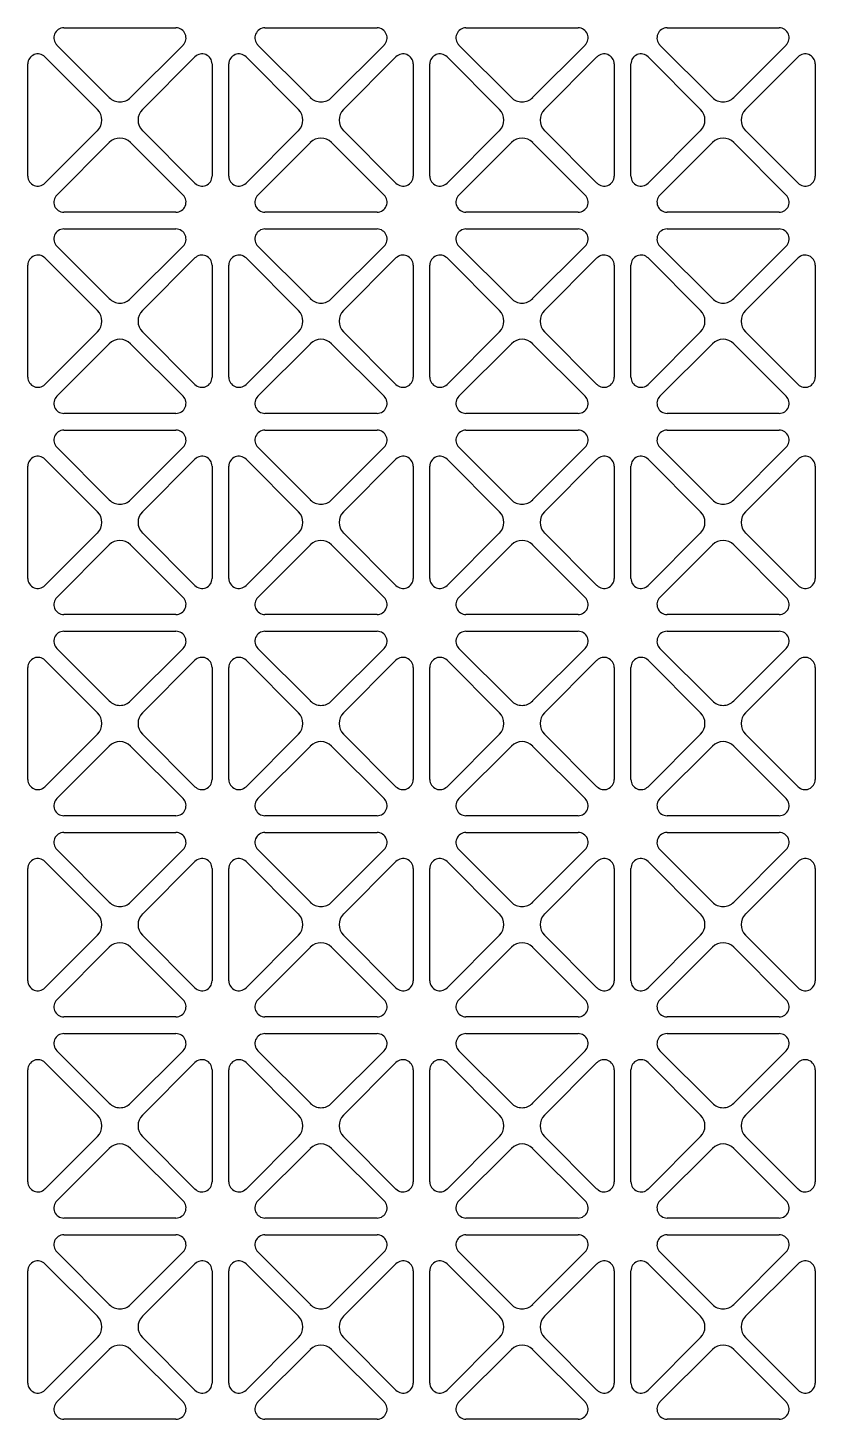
# Model space of a CAD drawing. Extents: x 59521 to 184406, y -1257 to 56672.
# Drawn here: x 68520.6 to 68614.6, y 15468.5 to 15634.5 of the extents above; entities that cross this region are included whole.
import ezdxf

# ---------------------------------------------------------------- set-up
doc = ezdxf.new("R2010")
doc.units = 0
doc.header["$MEASUREMENT"] = 0
doc.layers.get('0').update_dxf_attribs({"linetype": 'CONTINUOUS'})
doc.layers.add('WANGKONG_0', color=7, linetype='CONTINUOUS')

# ---------------------------------------------------------------- blocks, each defined once
blk = doc.blocks.new('ju77')
at = {"layer": 'WANGKONG_0', "color": 87, "linetype": 'Continuous'}
for p, q in [((-218.73, 155), (-205.35, 155)), ((-194.73, 155), (-181.35, 155)), ((-170.73, 155), (-157.35, 155)), ((-146.73, 155), (-133.35, 155)), ((-213.31, 146.69), (-219.58, 152.95)), ((-204.5, 152.95), (-210.77, 146.69)), ((-189.31, 146.69), (-195.58, 152.95)), ((-180.5, 152.95), (-186.77, 146.69)), ((-165.31, 146.69), (-171.58, 152.95)), ((-156.5, 152.95), (-162.77, 146.69)), ((-141.31, 146.69), (-147.58, 152.95)), ((-132.5, 152.95), (-138.77, 146.69)), ((-220.99, 151.54), (-214.73, 145.27)), ((-209.35, 145.27), (-203.09, 151.54)), ((-196.99, 151.54), (-190.73, 145.27)), ((-185.35, 145.27), (-179.09, 151.54)), ((-172.99, 151.54), (-166.73, 145.27)), ((-161.35, 145.27), (-155.09, 151.54)), ((-148.99, 151.54), (-142.73, 145.27)), ((-137.35, 145.27), (-131.09, 151.54)), ((-223.04, 137.31), (-223.04, 150.69)), ((-201.04, 150.69), (-201.04, 137.31)), ((-199.04, 137.31), (-199.04, 150.69)), ((-177.04, 150.69), (-177.04, 137.31)), ((-175.04, 137.31), (-175.04, 150.69)), ((-153.04, 150.69), (-153.04, 137.31)), ((-151.04, 137.31), (-151.04, 150.69)), ((-129.04, 150.69), (-129.04, 137.31)), ((-214.73, 142.73), (-220.99, 136.46)), ((-219.58, 135.05), (-213.31, 141.31)), ((-210.77, 141.31), (-204.5, 135.05)), ((-203.09, 136.46), (-209.35, 142.73)), ((-190.73, 142.73), (-196.99, 136.46)), ((-195.58, 135.05), (-189.31, 141.31)), ((-186.77, 141.31), (-180.5, 135.05)), ((-179.09, 136.46), (-185.35, 142.73)), ((-166.73, 142.73), (-172.99, 136.46)), ((-171.58, 135.05), (-165.31, 141.31)), ((-162.77, 141.31), (-156.5, 135.05)), ((-155.09, 136.46), (-161.35, 142.73)), ((-142.73, 142.73), (-148.99, 136.46)), ((-147.58, 135.05), (-141.31, 141.31)), ((-138.77, 141.31), (-132.5, 135.05)), ((-131.09, 136.46), (-137.35, 142.73)), ((-205.35, 133), (-218.73, 133)), ((-181.35, 133), (-194.73, 133)), ((-157.35, 133), (-170.73, 133)), ((-133.35, 133), (-146.73, 133)), ((-218.73, 131), (-205.35, 131)), ((-194.73, 131), (-181.35, 131)), ((-170.73, 131), (-157.35, 131)), ((-146.73, 131), (-133.35, 131)), ((-213.31, 122.69), (-219.58, 128.95)), ((-204.5, 128.95), (-210.77, 122.69)), ((-189.31, 122.69), (-195.58, 128.95)), ((-180.5, 128.95), (-186.77, 122.69)), ((-165.31, 122.69), (-171.58, 128.95)), ((-156.5, 128.95), (-162.77, 122.69)), ((-141.31, 122.69), (-147.58, 128.95)), ((-132.5, 128.95), (-138.77, 122.69)), ((-223.04, 113.31), (-223.04, 126.69)), ((-220.99, 127.54), (-214.73, 121.27)), ((-209.35, 121.27), (-203.09, 127.54)), ((-201.04, 126.69), (-201.04, 113.31)), ((-199.04, 113.31), (-199.04, 126.69)), ((-196.99, 127.54), (-190.73, 121.27)), ((-185.35, 121.27), (-179.09, 127.54)), ((-177.04, 126.69), (-177.04, 113.31)), ((-175.04, 113.31), (-175.04, 126.69)), ((-172.99, 127.54), (-166.73, 121.27)), ((-161.35, 121.27), (-155.09, 127.54)), ((-153.04, 126.69), (-153.04, 113.31)), ((-151.04, 113.31), (-151.04, 126.69)), ((-148.99, 127.54), (-142.73, 121.27)), ((-137.35, 121.27), (-131.09, 127.54)), ((-129.04, 126.69), (-129.04, 113.31)), ((-214.73, 118.73), (-220.99, 112.46)), ((-203.09, 112.46), (-209.35, 118.73)), ((-190.73, 118.73), (-196.99, 112.46)), ((-179.09, 112.46), (-185.35, 118.73)), ((-166.73, 118.73), (-172.99, 112.46)), ((-155.09, 112.46), (-161.35, 118.73)), ((-142.73, 118.73), (-148.99, 112.46)), ((-131.09, 112.46), (-137.35, 118.73)), ((-219.58, 111.05), (-213.31, 117.31)), ((-210.77, 117.31), (-204.5, 111.05)), ((-195.58, 111.05), (-189.31, 117.31)), ((-186.77, 117.31), (-180.5, 111.05)), ((-171.58, 111.05), (-165.31, 117.31)), ((-162.77, 117.31), (-156.5, 111.05)), ((-147.58, 111.05), (-141.31, 117.31)), ((-138.77, 117.31), (-132.5, 111.05)), ((-205.35, 109), (-218.73, 109)), ((-181.35, 109), (-194.73, 109)), ((-157.35, 109), (-170.73, 109)), ((-133.35, 109), (-146.73, 109)), ((-218.73, 107), (-205.35, 107)), ((-194.73, 107), (-181.35, 107)), ((-170.73, 107), (-157.35, 107)), ((-146.73, 107), (-133.35, 107)), ((-213.31, 98.69), (-219.58, 104.95)), ((-204.5, 104.95), (-210.77, 98.69)), ((-189.31, 98.69), (-195.58, 104.95)), ((-180.5, 104.95), (-186.77, 98.69)), ((-165.31, 98.69), (-171.58, 104.95)), ((-156.5, 104.95), (-162.77, 98.69)), ((-141.31, 98.69), (-147.58, 104.95)), ((-132.5, 104.95), (-138.77, 98.69)), ((-220.99, 103.54), (-214.73, 97.27)), ((-209.35, 97.27), (-203.09, 103.54)), ((-196.99, 103.54), (-190.73, 97.27)), ((-185.35, 97.27), (-179.09, 103.54)), ((-172.99, 103.54), (-166.73, 97.27)), ((-161.35, 97.27), (-155.09, 103.54)), ((-148.99, 103.54), (-142.73, 97.27)), ((-137.35, 97.27), (-131.09, 103.54)), ((-223.04, 89.31), (-223.04, 102.69)), ((-201.04, 102.69), (-201.04, 89.31)), ((-199.04, 89.31), (-199.04, 102.69)), ((-177.04, 102.69), (-177.04, 89.31)), ((-175.04, 89.31), (-175.04, 102.69)), ((-153.04, 102.69), (-153.04, 89.31)), ((-151.04, 89.31), (-151.04, 102.69)), ((-129.04, 102.69), (-129.04, 89.31)), ((-214.73, 94.73), (-220.99, 88.46)), ((-203.09, 88.46), (-209.35, 94.73)), ((-190.73, 94.73), (-196.99, 88.46)), ((-179.09, 88.46), (-185.35, 94.73)), ((-166.73, 94.73), (-172.99, 88.46)), ((-155.09, 88.46), (-161.35, 94.73)), ((-142.73, 94.73), (-148.99, 88.46)), ((-131.09, 88.46), (-137.35, 94.73)), ((-219.58, 87.05), (-213.31, 93.31)), ((-210.77, 93.31), (-204.5, 87.05)), ((-195.58, 87.05), (-189.31, 93.31)), ((-186.77, 93.31), (-180.5, 87.05)), ((-171.58, 87.05), (-165.31, 93.31)), ((-162.77, 93.31), (-156.5, 87.05)), ((-147.58, 87.05), (-141.31, 93.31)), ((-138.77, 93.31), (-132.5, 87.05)), ((-205.35, 85), (-218.73, 85)), ((-181.35, 85), (-194.73, 85)), ((-157.35, 85), (-170.73, 85)), ((-133.35, 85), (-146.73, 85)), ((-218.73, 83), (-205.35, 83)), ((-194.73, 83), (-181.35, 83)), ((-170.73, 83), (-157.35, 83)), ((-146.73, 83), (-133.35, 83)), ((-213.31, 74.69), (-219.58, 80.95)), ((-204.5, 80.95), (-210.77, 74.69)), ((-189.31, 74.69), (-195.58, 80.95)), ((-180.5, 80.95), (-186.77, 74.69)), ((-165.31, 74.69), (-171.58, 80.95)), ((-156.5, 80.95), (-162.77, 74.69)), ((-141.31, 74.69), (-147.58, 80.95)), ((-132.5, 80.95), (-138.77, 74.69)), ((-223.04, 65.31), (-223.04, 78.69)), ((-220.99, 79.54), (-214.73, 73.27)), ((-209.35, 73.27), (-203.09, 79.54)), ((-201.04, 78.69), (-201.04, 65.31)), ((-199.04, 65.31), (-199.04, 78.69)), ((-196.99, 79.54), (-190.73, 73.27)), ((-185.35, 73.27), (-179.09, 79.54)), ((-177.04, 78.69), (-177.04, 65.31)), ((-175.04, 65.31), (-175.04, 78.69)), ((-172.99, 79.54), (-166.73, 73.27)), ((-161.35, 73.27), (-155.09, 79.54)), ((-153.04, 78.69), (-153.04, 65.31)), ((-151.04, 65.31), (-151.04, 78.69)), ((-148.99, 79.54), (-142.73, 73.27)), ((-137.35, 73.27), (-131.09, 79.54)), ((-129.04, 78.69), (-129.04, 65.31)), ((-214.73, 70.73), (-220.99, 64.46)), ((-203.09, 64.46), (-209.35, 70.73)), ((-190.73, 70.73), (-196.99, 64.46)), ((-179.09, 64.46), (-185.35, 70.73)), ((-166.73, 70.73), (-172.99, 64.46)), ((-155.09, 64.46), (-161.35, 70.73)), ((-142.73, 70.73), (-148.99, 64.46)), ((-131.09, 64.46), (-137.35, 70.73)), ((-219.58, 63.05), (-213.31, 69.31)), ((-210.77, 69.31), (-204.5, 63.05)), ((-195.58, 63.05), (-189.31, 69.31)), ((-186.77, 69.31), (-180.5, 63.05)), ((-171.58, 63.05), (-165.31, 69.31)), ((-162.77, 69.31), (-156.5, 63.05)), ((-147.58, 63.05), (-141.31, 69.31)), ((-138.77, 69.31), (-132.5, 63.05)), ((-205.35, 61), (-218.73, 61)), ((-181.35, 61), (-194.73, 61)), ((-157.35, 61), (-170.73, 61)), ((-133.35, 61), (-146.73, 61)), ((-218.73, 59), (-205.35, 59)), ((-194.73, 59), (-181.35, 59)), ((-170.73, 59), (-157.35, 59)), ((-146.73, 59), (-133.35, 59)), ((-213.31, 50.69), (-219.58, 56.95)), ((-204.5, 56.95), (-210.77, 50.69)), ((-189.31, 50.69), (-195.58, 56.95)), ((-180.5, 56.95), (-186.77, 50.69)), ((-165.31, 50.69), (-171.58, 56.95)), ((-156.5, 56.95), (-162.77, 50.69)), ((-141.31, 50.69), (-147.58, 56.95)), ((-132.5, 56.95), (-138.77, 50.69)), ((-220.99, 55.54), (-214.73, 49.27)), ((-209.35, 49.27), (-203.09, 55.54)), ((-196.99, 55.54), (-190.73, 49.27)), ((-185.35, 49.27), (-179.09, 55.54)), ((-172.99, 55.54), (-166.73, 49.27)), ((-161.35, 49.27), (-155.09, 55.54)), ((-148.99, 55.54), (-142.73, 49.27)), ((-137.35, 49.27), (-131.09, 55.54)), ((-223.04, 41.31), (-223.04, 54.69)), ((-201.04, 54.69), (-201.04, 41.31)), ((-199.04, 41.31), (-199.04, 54.69)), ((-177.04, 54.69), (-177.04, 41.31)), ((-175.04, 41.31), (-175.04, 54.69)), ((-153.04, 54.69), (-153.04, 41.31)), ((-151.04, 41.31), (-151.04, 54.69)), ((-129.04, 54.69), (-129.04, 41.31)), ((-214.73, 46.73), (-220.99, 40.46)), ((-203.09, 40.46), (-209.35, 46.73)), ((-190.73, 46.73), (-196.99, 40.46)), ((-179.09, 40.46), (-185.35, 46.73)), ((-166.73, 46.73), (-172.99, 40.46)), ((-155.09, 40.46), (-161.35, 46.73)), ((-142.73, 46.73), (-148.99, 40.46)), ((-131.09, 40.46), (-137.35, 46.73)), ((-219.58, 39.05), (-213.31, 45.31)), ((-210.77, 45.31), (-204.5, 39.05)), ((-195.58, 39.05), (-189.31, 45.31)), ((-186.77, 45.31), (-180.5, 39.05)), ((-171.58, 39.05), (-165.31, 45.31)), ((-162.77, 45.31), (-156.5, 39.05)), ((-147.58, 39.05), (-141.31, 45.31)), ((-138.77, 45.31), (-132.5, 39.05)), ((-205.35, 37), (-218.73, 37)), ((-181.35, 37), (-194.73, 37)), ((-157.35, 37), (-170.73, 37)), ((-133.35, 37), (-146.73, 37)), ((-218.73, 35), (-205.35, 35)), ((-194.73, 35), (-181.35, 35)), ((-170.73, 35), (-157.35, 35)), ((-146.73, 35), (-133.35, 35)), ((-213.31, 26.69), (-219.58, 32.95)), ((-204.5, 32.95), (-210.77, 26.69)), ((-189.31, 26.69), (-195.58, 32.95)), ((-180.5, 32.95), (-186.77, 26.69)), ((-165.31, 26.69), (-171.58, 32.95)), ((-156.5, 32.95), (-162.77, 26.69)), ((-141.31, 26.69), (-147.58, 32.95)), ((-132.5, 32.95), (-138.77, 26.69)), ((-223.04, 17.31), (-223.04, 30.69)), ((-220.99, 31.54), (-214.73, 25.27)), ((-209.35, 25.27), (-203.09, 31.54)), ((-201.04, 30.69), (-201.04, 17.31)), ((-199.04, 17.31), (-199.04, 30.69)), ((-196.99, 31.54), (-190.73, 25.27)), ((-185.35, 25.27), (-179.09, 31.54)), ((-177.04, 30.69), (-177.04, 17.31)), ((-175.04, 17.31), (-175.04, 30.69)), ((-172.99, 31.54), (-166.73, 25.27)), ((-161.35, 25.27), (-155.09, 31.54)), ((-153.04, 30.69), (-153.04, 17.31)), ((-151.04, 17.31), (-151.04, 30.69)), ((-148.99, 31.54), (-142.73, 25.27)), ((-137.35, 25.27), (-131.09, 31.54)), ((-129.04, 30.69), (-129.04, 17.31)), ((-214.73, 22.73), (-220.99, 16.46)), ((-203.09, 16.46), (-209.35, 22.73)), ((-190.73, 22.73), (-196.99, 16.46)), ((-179.09, 16.46), (-185.35, 22.73)), ((-166.73, 22.73), (-172.99, 16.46)), ((-155.09, 16.46), (-161.35, 22.73)), ((-142.73, 22.73), (-148.99, 16.46)), ((-131.09, 16.46), (-137.35, 22.73)), ((-219.58, 15.05), (-213.31, 21.31)), ((-210.77, 21.31), (-204.5, 15.05)), ((-195.58, 15.05), (-189.31, 21.31)), ((-186.77, 21.31), (-180.5, 15.05)), ((-171.58, 15.05), (-165.31, 21.31)), ((-162.77, 21.31), (-156.5, 15.05)), ((-147.58, 15.05), (-141.31, 21.31)), ((-138.77, 21.31), (-132.5, 15.05)), ((-205.35, 13), (-218.73, 13)), ((-181.35, 13), (-194.73, 13)), ((-157.35, 13), (-170.73, 13)), ((-133.35, 13), (-146.73, 13)), ((-218.73, 11), (-205.35, 11)), ((-194.73, 11), (-181.35, 11)), ((-170.73, 11), (-157.35, 11)), ((-146.73, 11), (-133.35, 11)), ((-213.31, 2.69), (-219.58, 8.95)), ((-204.5, 8.95), (-210.77, 2.69)), ((-189.31, 2.69), (-195.58, 8.95)), ((-180.5, 8.95), (-186.77, 2.69)), ((-165.31, 2.69), (-171.58, 8.95)), ((-156.5, 8.95), (-162.77, 2.69)), ((-141.31, 2.69), (-147.58, 8.95)), ((-132.5, 8.95), (-138.77, 2.69)), ((-223.04, -6.69), (-223.04, 6.69)), ((-220.99, 7.54), (-214.73, 1.27)), ((-209.35, 1.27), (-203.09, 7.54)), ((-201.04, 6.69), (-201.04, -6.69)), ((-199.04, -6.69), (-199.04, 6.69)), ((-196.99, 7.54), (-190.73, 1.27)), ((-185.35, 1.27), (-179.09, 7.54)), ((-177.04, 6.69), (-177.04, -6.69)), ((-175.04, -6.69), (-175.04, 6.69)), ((-172.99, 7.54), (-166.73, 1.27)), ((-161.35, 1.27), (-155.09, 7.54)), ((-153.04, 6.69), (-153.04, -6.69)), ((-151.04, -6.69), (-151.04, 6.69)), ((-148.99, 7.54), (-142.73, 1.27)), ((-137.35, 1.27), (-131.09, 7.54)), ((-129.04, 6.69), (-129.04, -6.69)), ((-214.73, -1.27), (-220.99, -7.54)), ((-203.09, -7.54), (-209.35, -1.27)), ((-190.73, -1.27), (-196.99, -7.54)), ((-179.09, -7.54), (-185.35, -1.27)), ((-166.73, -1.27), (-172.99, -7.54)), ((-155.09, -7.54), (-161.35, -1.27)), ((-142.73, -1.27), (-148.99, -7.54)), ((-131.09, -7.54), (-137.35, -1.27)), ((-219.58, -8.95), (-213.31, -2.69)), ((-210.77, -2.69), (-204.5, -8.95)), ((-195.58, -8.95), (-189.31, -2.69)), ((-186.77, -2.69), (-180.5, -8.95)), ((-171.58, -8.95), (-165.31, -2.69)), ((-162.77, -2.69), (-156.5, -8.95)), ((-147.58, -8.95), (-141.31, -2.69)), ((-138.77, -2.69), (-132.5, -8.95)), ((-205.35, -11), (-218.73, -11)), ((-181.35, -11), (-194.73, -11)), ((-157.35, -11), (-170.73, -11)), ((-133.35, -11), (-146.73, -11))]:
    blk.add_line(p, q, dxfattribs=at)
for centre, radius, start, end in [((-218.73, 153.8), 1.2, 90, 225), ((-205.35, 153.8), 1.2, 315, 90), ((-194.73, 153.8), 1.2, 90, 225), ((-181.35, 153.8), 1.2, 315, 90), ((-170.73, 153.8), 1.2, 90, 225), ((-157.35, 153.8), 1.2, 315, 90), ((-146.73, 153.8), 1.2, 90, 225), ((-133.35, 153.8), 1.2, 315, 90), ((-221.84, 150.69), 1.2, 45, 180), ((-202.24, 150.69), 1.2, 0, 135), ((-197.84, 150.69), 1.2, 45, 180), ((-178.24, 150.69), 1.2, 0, 135), ((-173.84, 150.69), 1.2, 45, 180), ((-154.24, 150.69), 1.2, 0, 135), ((-149.84, 150.69), 1.2, 45, 180), ((-130.24, 150.69), 1.2, 0, 135), ((-212.04, 147.96), 1.8, 225, 315), ((-188.04, 147.96), 1.8, 225, 315), ((-164.04, 147.96), 1.8, 225, 315), ((-140.04, 147.96), 1.8, 225, 315), ((-216, 144), 1.8, 315, 45), ((-208.08, 144), 1.8, 135, 225), ((-192, 144), 1.8, 315, 45), ((-184.08, 144), 1.8, 135, 225), ((-168, 144), 1.8, 315, 45), ((-160.08, 144), 1.8, 135, 225), ((-144, 144), 1.8, 315, 45), ((-136.08, 144), 1.8, 135, 225), ((-212.04, 140.04), 1.8, 45, 135), ((-188.04, 140.04), 1.8, 45, 135), ((-164.04, 140.04), 1.8, 45, 135), ((-140.04, 140.04), 1.8, 45, 135), ((-221.84, 137.31), 1.2, 180, 315), ((-202.24, 137.31), 1.2, 225, 0), ((-197.84, 137.31), 1.2, 180, 315), ((-178.24, 137.31), 1.2, 225, 0), ((-173.84, 137.31), 1.2, 180, 315), ((-154.24, 137.31), 1.2, 225, 0), ((-149.84, 137.31), 1.2, 180, 315), ((-130.24, 137.31), 1.2, 225, 0), ((-218.73, 134.2), 1.2, 135, 270), ((-205.35, 134.2), 1.2, 270, 45), ((-194.73, 134.2), 1.2, 135, 270), ((-181.35, 134.2), 1.2, 270, 45), ((-170.73, 134.2), 1.2, 135, 270), ((-157.35, 134.2), 1.2, 270, 45), ((-146.73, 134.2), 1.2, 135, 270), ((-133.35, 134.2), 1.2, 270, 45), ((-218.73, 129.8), 1.2, 90, 225), ((-205.35, 129.8), 1.2, 315, 90), ((-194.73, 129.8), 1.2, 90, 225), ((-181.35, 129.8), 1.2, 315, 90), ((-170.73, 129.8), 1.2, 90, 225), ((-157.35, 129.8), 1.2, 315, 90), ((-146.73, 129.8), 1.2, 90, 225), ((-133.35, 129.8), 1.2, 315, 90), ((-221.84, 126.69), 1.2, 45, 180), ((-202.24, 126.69), 1.2, 0, 135), ((-197.84, 126.69), 1.2, 45, 180), ((-178.24, 126.69), 1.2, 0, 135), ((-173.84, 126.69), 1.2, 45, 180), ((-154.24, 126.69), 1.2, 0, 135), ((-149.84, 126.69), 1.2, 45, 180), ((-130.24, 126.69), 1.2, 0, 135), ((-216, 120), 1.8, 315, 45), ((-212.04, 123.96), 1.8, 225, 315), ((-208.08, 120), 1.8, 135, 225), ((-192, 120), 1.8, 315, 45), ((-188.04, 123.96), 1.8, 225, 315), ((-184.08, 120), 1.8, 135, 225), ((-168, 120), 1.8, 315, 45), ((-164.04, 123.96), 1.8, 225, 315), ((-160.08, 120), 1.8, 135, 225), ((-144, 120), 1.8, 315, 45), ((-140.04, 123.96), 1.8, 225, 315), ((-136.08, 120), 1.8, 135, 225), ((-212.04, 116.04), 1.8, 45, 135), ((-188.04, 116.04), 1.8, 45, 135), ((-164.04, 116.04), 1.8, 45, 135), ((-140.04, 116.04), 1.8, 45, 135), ((-221.84, 113.31), 1.2, 180, 315), ((-202.24, 113.31), 1.2, 225, 0), ((-197.84, 113.31), 1.2, 180, 315), ((-178.24, 113.31), 1.2, 225, 0), ((-173.84, 113.31), 1.2, 180, 315), ((-154.24, 113.31), 1.2, 225, 0), ((-149.84, 113.31), 1.2, 180, 315), ((-130.24, 113.31), 1.2, 225, 0), ((-218.73, 110.2), 1.2, 135, 270), ((-205.35, 110.2), 1.2, 270, 45), ((-194.73, 110.2), 1.2, 135, 270), ((-181.35, 110.2), 1.2, 270, 45), ((-170.73, 110.2), 1.2, 135, 270), ((-157.35, 110.2), 1.2, 270, 45), ((-146.73, 110.2), 1.2, 135, 270), ((-133.35, 110.2), 1.2, 270, 45), ((-218.73, 105.8), 1.2, 90, 225), ((-205.35, 105.8), 1.2, 315, 90), ((-194.73, 105.8), 1.2, 90, 225), ((-181.35, 105.8), 1.2, 315, 90), ((-170.73, 105.8), 1.2, 90, 225), ((-157.35, 105.8), 1.2, 315, 90), ((-146.73, 105.8), 1.2, 90, 225), ((-133.35, 105.8), 1.2, 315, 90), ((-221.84, 102.69), 1.2, 45, 180), ((-202.24, 102.69), 1.2, 0, 135), ((-197.84, 102.69), 1.2, 45, 180), ((-178.24, 102.69), 1.2, 0, 135), ((-173.84, 102.69), 1.2, 45, 180), ((-154.24, 102.69), 1.2, 0, 135), ((-149.84, 102.69), 1.2, 45, 180), ((-130.24, 102.69), 1.2, 0, 135), ((-212.04, 99.96), 1.8, 225, 315), ((-188.04, 99.96), 1.8, 225, 315), ((-164.04, 99.96), 1.8, 225, 315), ((-140.04, 99.96), 1.8, 225, 315), ((-216, 96), 1.8, 315, 45), ((-208.08, 96), 1.8, 135, 225), ((-192, 96), 1.8, 315, 45), ((-184.08, 96), 1.8, 135, 225), ((-168, 96), 1.8, 315, 45), ((-160.08, 96), 1.8, 135, 225), ((-144, 96), 1.8, 315, 45), ((-136.08, 96), 1.8, 135, 225), ((-212.04, 92.04), 1.8, 45, 135), ((-188.04, 92.04), 1.8, 45, 135), ((-164.04, 92.04), 1.8, 45, 135), ((-140.04, 92.04), 1.8, 45, 135), ((-221.84, 89.31), 1.2, 180, 315), ((-202.24, 89.31), 1.2, 225, 0), ((-197.84, 89.31), 1.2, 180, 315), ((-178.24, 89.31), 1.2, 225, 0), ((-173.84, 89.31), 1.2, 180, 315), ((-154.24, 89.31), 1.2, 225, 0), ((-149.84, 89.31), 1.2, 180, 315), ((-130.24, 89.31), 1.2, 225, 0), ((-218.73, 86.2), 1.2, 135, 270), ((-205.35, 86.2), 1.2, 270, 45), ((-194.73, 86.2), 1.2, 135, 270), ((-181.35, 86.2), 1.2, 270, 45), ((-170.73, 86.2), 1.2, 135, 270), ((-157.35, 86.2), 1.2, 270, 45), ((-146.73, 86.2), 1.2, 135, 270), ((-133.35, 86.2), 1.2, 270, 45), ((-218.73, 81.8), 1.2, 90, 225), ((-205.35, 81.8), 1.2, 315, 90), ((-194.73, 81.8), 1.2, 90, 225), ((-181.35, 81.8), 1.2, 315, 90), ((-170.73, 81.8), 1.2, 90, 225), ((-157.35, 81.8), 1.2, 315, 90), ((-146.73, 81.8), 1.2, 90, 225), ((-133.35, 81.8), 1.2, 315, 90), ((-221.84, 78.69), 1.2, 45, 180), ((-202.24, 78.69), 1.2, 0, 135), ((-197.84, 78.69), 1.2, 45, 180), ((-178.24, 78.69), 1.2, 0, 135), ((-173.84, 78.69), 1.2, 45, 180), ((-154.24, 78.69), 1.2, 0, 135), ((-149.84, 78.69), 1.2, 45, 180), ((-130.24, 78.69), 1.2, 0, 135), ((-216, 72), 1.8, 315, 45), ((-212.04, 75.96), 1.8, 225, 315), ((-208.08, 72), 1.8, 135, 225), ((-192, 72), 1.8, 315, 45), ((-188.04, 75.96), 1.8, 225, 315), ((-184.08, 72), 1.8, 135, 225), ((-168, 72), 1.8, 315, 45), ((-164.04, 75.96), 1.8, 225, 315), ((-160.08, 72), 1.8, 135, 225), ((-144, 72), 1.8, 315, 45), ((-140.04, 75.96), 1.8, 225, 315), ((-136.08, 72), 1.8, 135, 225), ((-212.04, 68.04), 1.8, 45, 135), ((-188.04, 68.04), 1.8, 45, 135), ((-164.04, 68.04), 1.8, 45, 135), ((-140.04, 68.04), 1.8, 45, 135), ((-221.84, 65.31), 1.2, 180, 315), ((-202.24, 65.31), 1.2, 225, 0), ((-197.84, 65.31), 1.2, 180, 315), ((-178.24, 65.31), 1.2, 225, 0), ((-173.84, 65.31), 1.2, 180, 315), ((-154.24, 65.31), 1.2, 225, 0), ((-149.84, 65.31), 1.2, 180, 315), ((-130.24, 65.31), 1.2, 225, 0), ((-218.73, 62.2), 1.2, 135, 270), ((-205.35, 62.2), 1.2, 270, 45), ((-194.73, 62.2), 1.2, 135, 270), ((-181.35, 62.2), 1.2, 270, 45), ((-170.73, 62.2), 1.2, 135, 270), ((-157.35, 62.2), 1.2, 270, 45), ((-146.73, 62.2), 1.2, 135, 270), ((-133.35, 62.2), 1.2, 270, 45), ((-218.73, 57.8), 1.2, 90, 225), ((-205.35, 57.8), 1.2, 315, 90), ((-194.73, 57.8), 1.2, 90, 225), ((-181.35, 57.8), 1.2, 315, 90), ((-170.73, 57.8), 1.2, 90, 225), ((-157.35, 57.8), 1.2, 315, 90), ((-146.73, 57.8), 1.2, 90, 225), ((-133.35, 57.8), 1.2, 315, 90), ((-221.84, 54.69), 1.2, 45, 180), ((-202.24, 54.69), 1.2, 0, 135), ((-197.84, 54.69), 1.2, 45, 180), ((-178.24, 54.69), 1.2, 0, 135), ((-173.84, 54.69), 1.2, 45, 180), ((-154.24, 54.69), 1.2, 0, 135), ((-149.84, 54.69), 1.2, 45, 180), ((-130.24, 54.69), 1.2, 0, 135), ((-212.04, 51.96), 1.8, 225, 315), ((-188.04, 51.96), 1.8, 225, 315), ((-164.04, 51.96), 1.8, 225, 315), ((-140.04, 51.96), 1.8, 225, 315), ((-216, 48), 1.8, 315, 45), ((-208.08, 48), 1.8, 135, 225), ((-192, 48), 1.8, 315, 45), ((-184.08, 48), 1.8, 135, 225), ((-168, 48), 1.8, 315, 45), ((-160.08, 48), 1.8, 135, 225), ((-144, 48), 1.8, 315, 45), ((-136.08, 48), 1.8, 135, 225), ((-212.04, 44.04), 1.8, 45, 135), ((-188.04, 44.04), 1.8, 45, 135), ((-164.04, 44.04), 1.8, 45, 135), ((-140.04, 44.04), 1.8, 45, 135), ((-221.84, 41.31), 1.2, 180, 315), ((-202.24, 41.31), 1.2, 225, 0), ((-197.84, 41.31), 1.2, 180, 315), ((-178.24, 41.31), 1.2, 225, 0), ((-173.84, 41.31), 1.2, 180, 315), ((-154.24, 41.31), 1.2, 225, 0), ((-149.84, 41.31), 1.2, 180, 315), ((-130.24, 41.31), 1.2, 225, 0), ((-218.73, 38.2), 1.2, 135, 270), ((-205.35, 38.2), 1.2, 270, 45), ((-194.73, 38.2), 1.2, 135, 270), ((-181.35, 38.2), 1.2, 270, 45), ((-170.73, 38.2), 1.2, 135, 270), ((-157.35, 38.2), 1.2, 270, 45), ((-146.73, 38.2), 1.2, 135, 270), ((-133.35, 38.2), 1.2, 270, 45), ((-218.73, 33.8), 1.2, 90, 225), ((-205.35, 33.8), 1.2, 315, 90), ((-194.73, 33.8), 1.2, 90, 225), ((-181.35, 33.8), 1.2, 315, 90), ((-170.73, 33.8), 1.2, 90, 225), ((-157.35, 33.8), 1.2, 315, 90), ((-146.73, 33.8), 1.2, 90, 225), ((-133.35, 33.8), 1.2, 315, 90), ((-221.84, 30.69), 1.2, 45, 180), ((-202.24, 30.69), 1.2, 0, 135), ((-197.84, 30.69), 1.2, 45, 180), ((-178.24, 30.69), 1.2, 0, 135), ((-173.84, 30.69), 1.2, 45, 180), ((-154.24, 30.69), 1.2, 0, 135), ((-149.84, 30.69), 1.2, 45, 180), ((-130.24, 30.69), 1.2, 0, 135), ((-212.04, 27.96), 1.8, 225, 315), ((-188.04, 27.96), 1.8, 225, 315), ((-164.04, 27.96), 1.8, 225, 315), ((-140.04, 27.96), 1.8, 225, 315), ((-216, 24), 1.8, 315, 45), ((-208.08, 24), 1.8, 135, 225), ((-192, 24), 1.8, 315, 45), ((-184.08, 24), 1.8, 135, 225), ((-168, 24), 1.8, 315, 45), ((-160.08, 24), 1.8, 135, 225), ((-144, 24), 1.8, 315, 45), ((-136.08, 24), 1.8, 135, 225), ((-212.04, 20.04), 1.8, 45, 135), ((-188.04, 20.04), 1.8, 45, 135), ((-164.04, 20.04), 1.8, 45, 135), ((-140.04, 20.04), 1.8, 45, 135), ((-221.84, 17.31), 1.2, 180, 315), ((-202.24, 17.31), 1.2, 225, 0), ((-197.84, 17.31), 1.2, 180, 315), ((-178.24, 17.31), 1.2, 225, 0), ((-173.84, 17.31), 1.2, 180, 315), ((-154.24, 17.31), 1.2, 225, 0), ((-149.84, 17.31), 1.2, 180, 315), ((-130.24, 17.31), 1.2, 225, 0), ((-218.73, 14.2), 1.2, 135, 270), ((-205.35, 14.2), 1.2, 270, 45), ((-194.73, 14.2), 1.2, 135, 270), ((-181.35, 14.2), 1.2, 270, 45), ((-170.73, 14.2), 1.2, 135, 270), ((-157.35, 14.2), 1.2, 270, 45), ((-146.73, 14.2), 1.2, 135, 270), ((-133.35, 14.2), 1.2, 270, 45), ((-218.73, 9.8), 1.2, 90, 225), ((-205.35, 9.8), 1.2, 315, 90), ((-194.73, 9.8), 1.2, 90, 225), ((-181.35, 9.8), 1.2, 315, 90), ((-170.73, 9.8), 1.2, 90, 225), ((-157.35, 9.8), 1.2, 315, 90), ((-146.73, 9.8), 1.2, 90, 225), ((-133.35, 9.8), 1.2, 315, 90), ((-221.84, 6.69), 1.2, 45, 180), ((-202.24, 6.69), 1.2, 0, 135), ((-197.84, 6.69), 1.2, 45, 180), ((-178.24, 6.69), 1.2, 0, 135), ((-173.84, 6.69), 1.2, 45, 180), ((-154.24, 6.69), 1.2, 0, 135), ((-149.84, 6.69), 1.2, 45, 180), ((-130.24, 6.69), 1.2, 0, 135), ((-212.04, 3.96), 1.8, 225, 315), ((-188.04, 3.96), 1.8, 225, 315), ((-164.04, 3.96), 1.8, 225, 315), ((-140.04, 3.96), 1.8, 225, 315), ((-216, 0), 1.8, 315, 45), ((-208.08, 0), 1.8, 135, 225), ((-192, 0), 1.8, 315, 45), ((-184.08, 0), 1.8, 135, 225), ((-168, 0), 1.8, 315, 45), ((-160.08, 0), 1.8, 135, 225), ((-144, 0), 1.8, 315, 45), ((-136.08, 0), 1.8, 135, 225), ((-212.04, -3.96), 1.8, 45, 135), ((-188.04, -3.96), 1.8, 45, 135), ((-164.04, -3.96), 1.8, 45, 135), ((-140.04, -3.96), 1.8, 45, 135), ((-221.84, -6.69), 1.2, 180, 315), ((-202.24, -6.69), 1.2, 225, 0), ((-197.84, -6.69), 1.2, 180, 315), ((-178.24, -6.69), 1.2, 225, 0), ((-173.84, -6.69), 1.2, 180, 315), ((-154.24, -6.69), 1.2, 225, 0), ((-149.84, -6.69), 1.2, 180, 315), ((-130.24, -6.69), 1.2, 225, 0), ((-218.73, -9.8), 1.2, 135, 270), ((-205.35, -9.8), 1.2, 270, 45), ((-194.73, -9.8), 1.2, 135, 270), ((-181.35, -9.8), 1.2, 270, 45), ((-170.73, -9.8), 1.2, 135, 270), ((-157.35, -9.8), 1.2, 270, 45), ((-146.73, -9.8), 1.2, 135, 270), ((-133.35, -9.8), 1.2, 270, 45)]:
    blk.add_arc(centre, radius, start, end, dxfattribs=at)

msp = doc.modelspace()

# ---------------------------------------------------------------- block references
msp.add_blockref('ju77', (68743.641, 15479.528))

doc.saveas('drawing.dxf')
